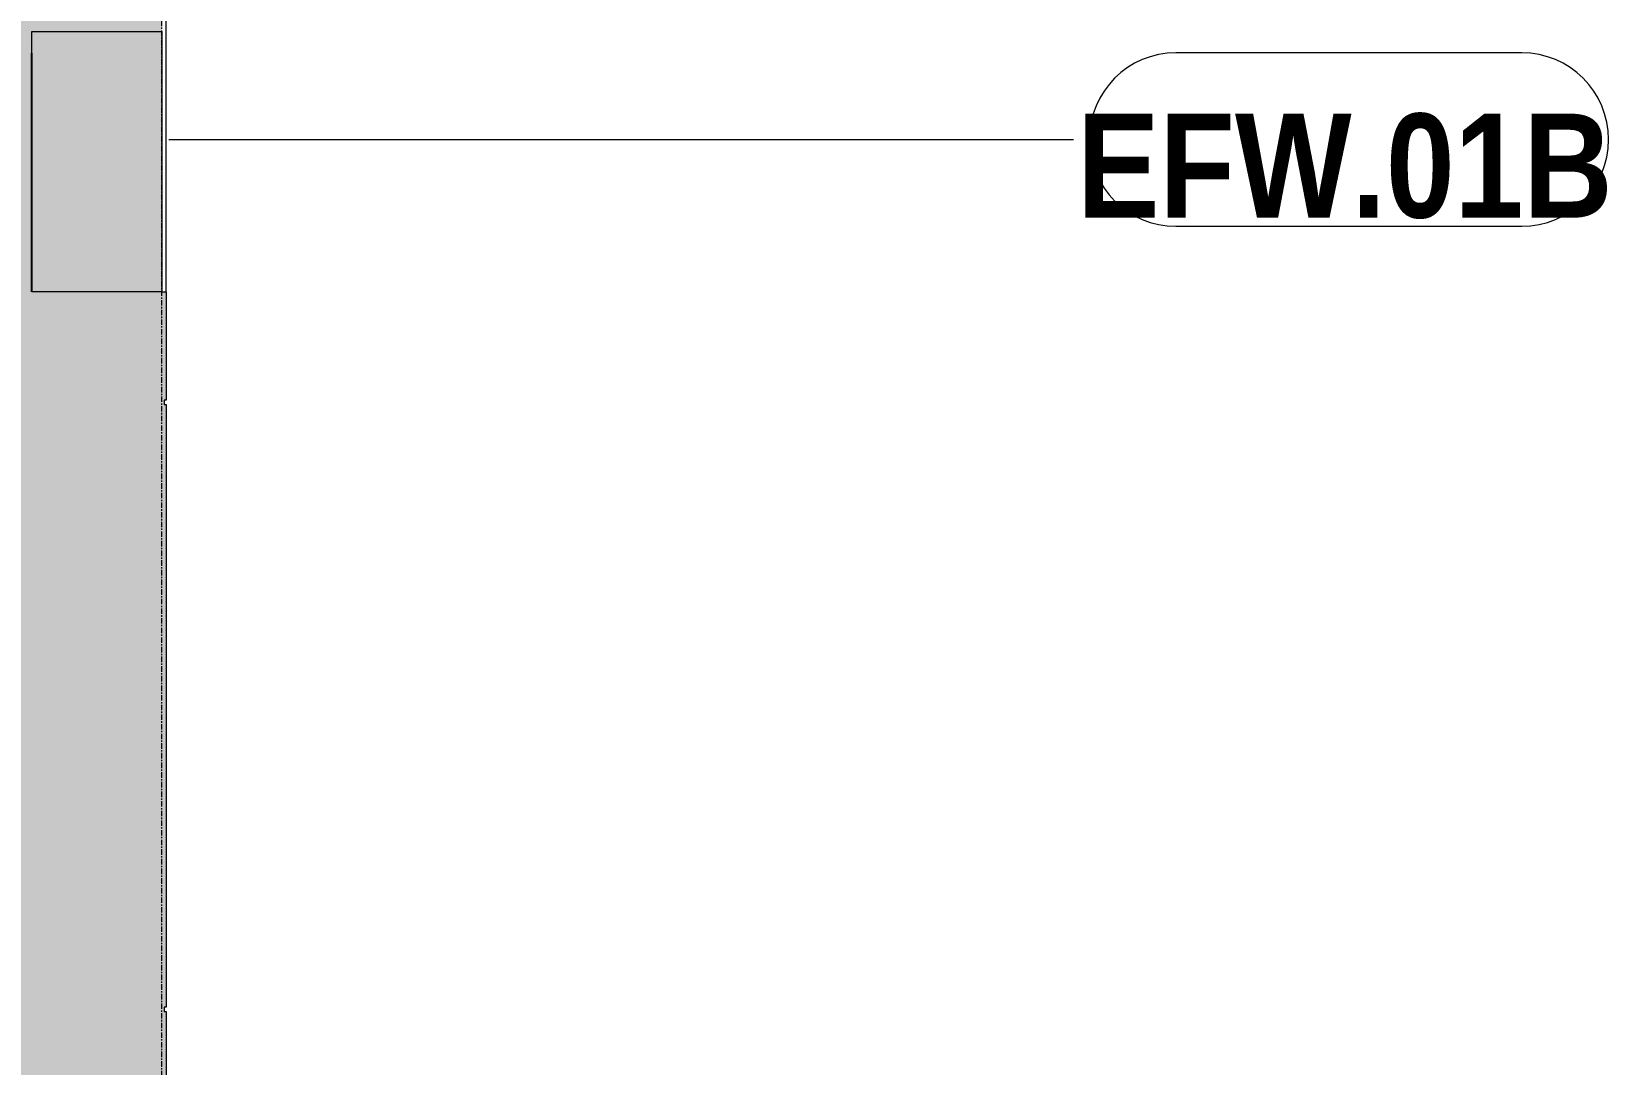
# Model space of a CAD drawing. Header units: millimetres. Extents: x 25061 to 259291, y -8723 to 35400.
# Drawn here: x 247310 to 250956, y 3168 to 5550 of the extents above; entities that cross this region are included whole.
import ezdxf

# ---------------------------------------------------------------- set-up
doc = ezdxf.new("R2010")
doc.units = ezdxf.units.MM
doc.linetypes.add('Grid Line', pattern=[22.225, 12.7, -3.175, 3.175, -3.175])
for name, color, linetype, lineweight in [('0-2', 50, 'Continuous', 5), ('A-DETL-GENF-2', 7, 'Continuous', 9), ('A-DETL-THIN', 151, 'Continuous', 9), ('A-WALL', 113, 'Continuous', 9), ('A-WALL-1', 113, 'Continuous', 18), ('A-WALL-IDEN', 211, 'Continuous', 9), ('A-WALL-PATT-3', 111, 'Continuous', 5), ('S-BEAM-1', 12, 'Continuous', 5), ('S-BEAM-2', 10, 'Continuous', 25), ('S-GRID-1', 1, 'Grid Line', 9)]:
    doc.layers.add(name, color=color, linetype=linetype, lineweight=lineweight)
doc.styles.add('Arial_B', font='arialbd.ttf', dxfattribs={"width": 0.85, "height": 240})

# ---------------------------------------------------------------- blocks, each defined once
blk = doc.blocks.new('NCV_TKTC_KET CAU_rvt-2-TKCS_MẶT CẮT 2')
at = {"layer": 'S-BEAM-1'}
blk.add_hatch(color=256, dxfattribs=at).paths.add_polyline_path([(-33952.6, 4950), (-33952.5, 4950), (-33952.6, 5500)])
at = {"layer": 'S-BEAM-2'}
blk.add_line((-33952.6, 5500), (-33952.6, 4950), dxfattribs=at)
blk = doc.blocks.new('CTL_WALL TAG NO MARK - 10-2062273-TKCS_MẶT CẮT 2')
at = {"layer": 'A-WALL-IDEN'}
for p, q in [((-80085.064287, 10775), (-80882.564287, 10775)), ((-80882.564287, 10375), (-80085.064287, 10375))]:
    blk.add_line(p, q, dxfattribs=at)
for centre, start, end in [((-80882.564287, 10575), 90, 270), ((-80085.064287, 10575), 270, 90)]:
    blk.add_arc(centre, 200, start, end, dxfattribs=at)

msp = doc.modelspace()

# ---------------------------------------------------------------- hatches: boundary and pattern name
at = {"layer": 'A-DETL-GENF-2'}
h = msp.add_hatch(color=256, dxfattribs=at)
h.paths.add_polyline_path([(154010.3, 4950), (154310.3, 4950), (154310.3, 5550), (154010.3, 5550)])
h.paths.add_polyline_path([(247310.3, 4950), (247610.2, 4950), (247610.2, 5550), (247310.3, 5550)])
h.paths.add_polyline_path([(227810.3, 4950), (228110.3, 4950), (228110.3, 5330), (232109.9, 5330), (232109.9, 5150), (232309.9, 5150), (232309.9, 5350), (236210.2, 5350), (236210.2, 5100), (236810.2, 5100), (236810.2, 5350), (239210.2, 5350), (239210.2, 5100), (239410.1, 5100), (239410.1, 5350), (243010.3, 5350), (243010.3, 4950), (243310.2, 4950), (243310.2, 5330), (244910.2, 5330), (244910.2, 5100), (245110.2, 5100), (245110.2, 5700), (244910.2, 5700), (244910.2, 5550), (227810.3, 5549.3)])
h.paths.add_polyline_path([(173810.3, 4950), (173810.3, 5700), (173610.3, 5700), (173610.3, 5550), (156710.2, 5550), (156710.2, 5700), (156510.2, 5700), (156510.2, 5100), (156710.2, 5100), (156710.2, 5330), (158310.3, 5330), (158310.3, 4950), (158610.3, 4950), (158610.3, 5350), (162210.3, 5350), (162210.3, 5100), (162410.2, 5100), (162410.2, 5350), (164810.2, 5350), (164810.2, 5100), (165410.3, 5100), (165410.3, 5350), (169310.6, 5350), (169310.6, 5150), (169510.6, 5150), (169510.6, 5330), (173510.3, 5330), (173510.3, 4950), (173543, 4950)])
at = {"layer": 'A-WALL-PATT-3'}
for points in [[(246702.7, 2200), (247610.2, 2200), (247610.2, 4950), (247310.2, 4950), (247310.3, 5550), (247610.2, 5550), (247610.2, 5600), (245120.3, 5600), (245120.3, 2200)], [(247620.2, 2200), (247620.2, 3290), (247616.2, 3290), (247616.2, 3300), (247620.2, 3300), (247620.2, 4690), (247616.2, 4690), (247616.2, 4700), (247620.2, 4700), (247620.2, 4950), (247610.2, 4950), (247610.2, 2200)]]:
    msp.add_hatch(color=256, dxfattribs=at).paths.add_polyline_path(points)

# ---------------------------------------------------------------- linework, layer by layer
at = {"layer": 'A-DETL-THIN'}
for p, q in [((247310.3, 4950), (247310.3, 5550)), ((247310.3, 5550), (247610.2, 5550)), ((247610.2, 5550), (247610.2, 4950)), ((247610.2, 4950), (247310.3, 4950))]:
    msp.add_line(p, q, dxfattribs=at)
at = {"layer": 'A-WALL'}
for p, q in [((247620.2, 4950), (247620.2, 4700)), ((247616.2, 4700), (247616.2, 4690)), ((247620.2, 4700), (247616.2, 4700)), ((247616.2, 4690), (247620.2, 4690)), ((247620.2, 4690), (247620.2, 3300)), ((247616.2, 3300), (247616.2, 3290)), ((247620.2, 3300), (247616.2, 3300)), ((247616.2, 3290), (247620.2, 3290)), ((247620.2, 3290), (247620.2, 2200))]:
    msp.add_line(p, q, dxfattribs=at)
at = {"layer": 'A-WALL-1'}
for p, q in [((247620.2, 4950), (247620.2, 5600)), ((247610.2, 4950), (247620.2, 4950))]:
    msp.add_line(p, q, dxfattribs=at)
at = {"layer": 'A-WALL-IDEN'}
msp.add_line((247627, 5301), (249713.2, 5301), dxfattribs=at)
at = {"layer": 'S-GRID-1'}
msp.add_line((247610.2, -3283.1), (247610.2, 30285.9), dxfattribs=at)

# ---------------------------------------------------------------- block references
at = {"layer": '0-2'}
msp.add_blockref('NCV_TKTC_KET CAU_rvt-2-TKCS_MẶT CẮT 2', (281262.8, 0), dxfattribs=at)
at = {"layer": 'A-WALL-IDEN'}
msp.add_blockref('CTL_WALL TAG NO MARK - 10-2062273-TKCS_MẶT CẮT 2', (330831.9, -5274), dxfattribs=at)

# ---------------------------------------------------------------- texts
at = {"layer": 'A-WALL-IDEN', "insert": (250338.8, 5239.1), "char_height": 240, "width": 1259.36, "attachment_point": 5, "line_spacing_factor": 0.936439, "style": 'Arial_B'}
msp.add_mtext('\\pt6.7992,13.6008,20.4,27.1992,34.0008,40.8,47.5992,54.4008,61.2,67.9992,74.8008,81.6,88.3992,95.2008,102,108.7992,115.6008,122.4,129.1992,136.0008,142.8,149.5992,156.4008,163.2,169.9992,176.8008,183.6,190.3992,197.2008,204,210.7992,217.6008;EFW.01B', dxfattribs=at)

doc.saveas('drawing.dxf')
